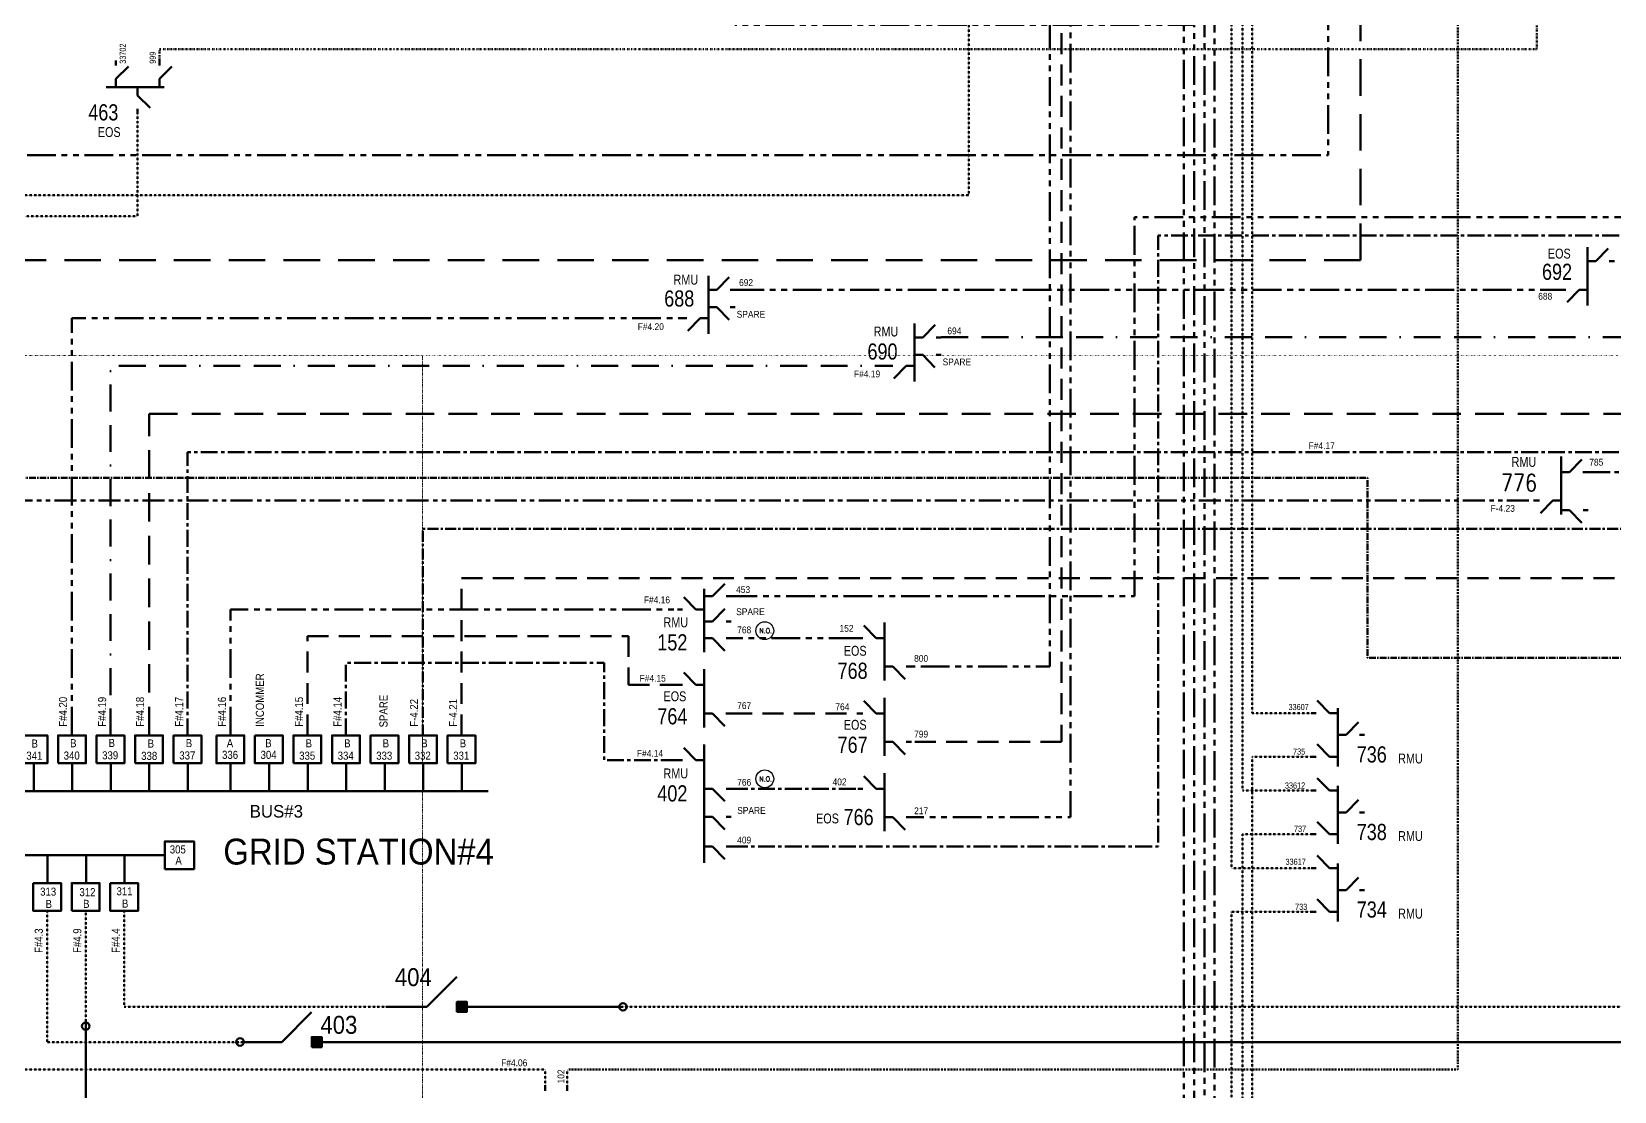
# Model space of a CAD drawing. Header units: metres. Extents: x 65984 to 144644, y -19036 to 23726.
# Drawn here: x 110698 to 111579, y 20111 to 20701 of the extents above; entities that cross this region are included whole.
import ezdxf
from ezdxf.enums import TextEntityAlignment as Align

# ---------------------------------------------------------------- set-up
doc = ezdxf.new("R2010")
doc.units = ezdxf.units.M
doc.header["$MEASUREMENT"] = 0
for name, pattern in [('( Border )', [1.75, 0.5, -0.25, 0.5, -0.25, 0, -0.25]), ('( Center )', [2, 1.25, -0.25, 0.25, -0.25]), ('( Phantom )', [2.5, 1.25, -0.25, 0.25, -0.25, 0.25, -0.25]), ('DGN Style 1', [0.6, 0, -0.6]), ('DGN Style 3', [0.013877, 0, -0.013877]), ('DGN Style 4', [1.6, 0.8, -0.4, 0, -0.4]), ('DGN Style 6', [1.9, 0.7, -0.4, 0, -0.4, 0, -0.4]), ('HIDDEN2', [2381.25, 1587.5, -793.75])]:
    doc.linetypes.add(name, pattern=pattern)
doc.layers.get('0').update_dxf_attribs({"color": 95, "lineweight": 40})
for name, color, linetype, lineweight in [('ABS', 7, 'Continuous', 40), ('ABS NUMBER', 112, 'Continuous', 30), ('d_eos', 111, 'Continuous', 40), ('d_eos no', 121, 'Continuous', 40), ('d_grid line', 7, 'DGN Style 1', 0), ('d_switch', 95, 'Continuous', 40), ('d_ug cable', 95, 'Continuous', 40), ('d_ug main line', 95, 'Continuous', 40), ('FDR  1  16', 234, 'Continuous', 40), ('GRID STATION  04', 7, 'Continuous', 40), ('Level 37', 7, 'Continuous', 0), ('O H MAIN FEEDER', 4, 'Continuous', 100), ('SW N O', 114, 'Continuous', 30)]:
    doc.layers.add(name, color=color, linetype=linetype, lineweight=lineweight)
doc.styles.add('NASKHF', font='naskhf.shx', dxfattribs={"height": 8})
doc.styles.add('Style-Arial', font='arial.ttf')
doc.styles.add('Style-ENGINEERING', font='ENGINEERING.shx')
doc.styles.add('Style-msdefault', font='msdefault.shx')
doc.styles.add('Style-STANDARD', font='STANDARD.shx')

# ---------------------------------------------------------------- blocks, each defined once
blk = doc.blocks.new('*U846')
at = {"layer": 'd_eos', "color": 7, "linetype": 'Continuous', "lineweight": 211, "ltscale": 0.638341}
for p, q in [((-12.95, 12.1), (-12.95, 14.93)), ((-12.95, 4.66), (-5.94, 11.45)), ((11.34, 12.1), (11.34, 14.92)), ((11.34, 4.66), (18.34, 11.45)), ((14.01, 0.01), (-18.32, 0.01)), ((-12.95, 0.01), (-12.95, 4.66)), ((-0.8, 0.01), (-0.8, -4.64)), ((11.34, 0.01), (11.34, 4.66)), ((-0.8, -4.64), (6.2, -11.44)), ((-0.8, -12.09), (-0.8, -14.91))]:
    blk.add_line(p, q, dxfattribs=at)
blk = doc.blocks.new('*U838')
at = {"layer": 'd_eos', "color": 7, "linetype": 'Continuous', "lineweight": 211, "ltscale": 0.638341}
for p, q in [((-4.65, 7.44), (-11.44, 14.45)), ((0, -16.16), (0, 16.17)), ((-12.09, 7.44), (-14.92, 7.44)), ((0, 7.44), (-4.65, 7.44)), ((0, -8.41), (4.65, -8.41)), ((4.65, -8.41), (11.45, -15.42)), ((12.09, -8.41), (14.92, -8.41))]:
    blk.add_line(p, q, dxfattribs=at)
blk = doc.blocks.new('*U677')
at = {"layer": 'd_eos', "color": 7, "linetype": 'Continuous', "lineweight": 211, "ltscale": 0.625574}
for p, q in [((8.43, 12.09), (8.43, 14.91)), ((8.43, 4.64), (15.43, 11.44)), ((8.43, 0), (8.43, 4.64)), ((16.17, -0.01), (-16.15, 0)), ((-7.43, -4.65), (-14.43, -11.45)), ((-7.43, 0), (-7.43, -4.65)), ((-7.43, -12.1), (-7.43, -14.92))]:
    blk.add_line(p, q, dxfattribs=at)
blk = doc.blocks.new('ABS2_1_1')
at = {"color": 0, "linetype": 'ByBlock', "lineweight": -2, "ltscale": 500}
for q in [(-29900, 43500), (0, 0)]:
    blk.add_line((0, 13600), q, dxfattribs=at)
at = {"color": 0, "linetype": 'ByBlock', "lineweight": -2, "ltscale": 500, "flags": 128}
for points in [[(5000, 43600), (-5000, 43600), (-5000, 53600), (5000, 53600)], [(3791, 49653), (3791, 49653), (3791, 49653)]]:
    blk.add_lwpolyline(points, close=True, dxfattribs=at)
at = {"color": 0, "linetype": 'ByBlock', "lineweight": -2, "ltscale": 500}
for points in [[(5000, 43600), (-5000, 43600), (5000, 53600), (-5000, 53600)], [(3791, 49653), (3791, 49653), (3791, 49653)]]:
    blk.add_solid(points, dxfattribs=at)
blk = doc.blocks.new('*U892')
at = {"layer": 'SW N O', "color": 3}
blk.add_circle((0, 0), 16.8, dxfattribs=at)
at = {"layer": 'SW N O', "color": 3, "style": 'Style-STANDARD'}
blk.add_text('N.O.', height=9.6, dxfattribs=at).set_placement((1.7, -0.2), align=Align.MIDDLE_CENTER)
blk = doc.blocks.new('*U987')
at = {"layer": 'd_eos', "color": 7, "linetype": 'Continuous', "lineweight": 211, "ltscale": 0.638341}
for p, q in [((-12.95, 12.1), (-12.95, 14.93)), ((-12.95, 4.66), (-5.94, 11.45)), ((11.34, 12.1), (11.34, 14.92)), ((11.34, 4.66), (18.34, 11.45)), ((14.01, 0.01), (-18.32, 0.01)), ((-12.95, 0.01), (-12.95, 4.66)), ((-0.8, 0.01), (-0.8, -4.64)), ((11.34, 0.01), (11.34, 4.66)), ((-0.8, -4.64), (6.2, -11.44)), ((-0.8, -12.09), (-0.8, -14.91))]:
    blk.add_line(p, q, dxfattribs=at)

msp = doc.modelspace()

# ---------------------------------------------------------------- linework, layer by layer
at = {"layer": 'd_eos', "color": 7, "linetype": 'Continuous', "lineweight": 211, "ltscale": 0.638341}
for p, q in [((111074.41, 20564.81), (111074.41, 20532.49)), ((111079.06, 20557.07), (111085.85, 20564.07)), ((111074.41, 20557.07), (111079.06, 20557.07)), ((111086.5, 20557.07), (111089.33, 20557.07)), ((111074.41, 20547.25), (111079.06, 20547.25)), ((111079.06, 20547.25), (111085.85, 20540.25)), ((111086.5, 20547.25), (111089.33, 20547.25)), ((111062.32, 20541.21), (111059.49, 20541.21)), ((111069.76, 20541.21), (111062.96, 20534.21)), ((111074.41, 20541.21), (111069.76, 20541.21)), ((111189.04, 20520.73), (111193.69, 20520.73)), ((111193.69, 20520.73), (111200.48, 20513.73)), ((111201.13, 20520.73), (111203.96, 20520.73)), ((111549.1, 20434.36), (111553.75, 20434.36)), ((111553.75, 20434.36), (111560.55, 20427.36)), ((111561.2, 20434.36), (111564.02, 20434.36)), ((111072.05, 20355.35), (111072.06, 20390.55)), ((111076.71, 20386.39), (111083.5, 20393.39)), ((111059.96, 20378.95), (111057.14, 20378.95)), ((111067.41, 20378.95), (111060.61, 20385.95)), ((111072.06, 20378.95), (111067.41, 20378.95)), ((111072.06, 20386.39), (111076.71, 20386.39)), ((111076.71, 20372.33), (111083.5, 20379.33)), ((111084.15, 20386.39), (111086.97, 20386.39)), ((111072.06, 20372.33), (111076.71, 20372.33)), ((111084.15, 20372.33), (111086.97, 20372.33)), ((111072.05, 20363.09), (111076.7, 20363.09)), ((111076.7, 20363.09), (111083.5, 20356.09)), ((111084.15, 20363.09), (111086.97, 20363.09)), ((111067.41, 20295.1), (111060.61, 20302.11)), ((111072.05, 20237.97), (111072.06, 20303.83)), ((111059.96, 20295.1), (111057.14, 20295.1)), ((111072.06, 20295.1), (111067.41, 20295.1)), ((111072.05, 20279.25), (111076.7, 20279.25)), ((111076.7, 20279.25), (111083.5, 20272.24)), ((111084.15, 20279.25), (111086.97, 20279.25)), ((111072.05, 20263.59), (111076.7, 20263.59)), ((111076.7, 20263.59), (111083.5, 20256.59)), ((111084.15, 20263.59), (111086.97, 20263.59)), ((111072.05, 20247.13), (111076.7, 20247.13)), ((111076.7, 20247.13), (111083.5, 20240.12)), ((111084.15, 20247.13), (111086.97, 20247.13)), ((110983.57, 20111.11), (110983.57, 20113.93)), ((110995.71, 20111.1), (110995.71, 20113.93))]:
    msp.add_line(p, q, dxfattribs=at)
at = {"layer": 'd_grid line', "color": 7, "linetype": 'DGN Style 1', "lineweight": 0, "flags": 128}
for points in [[(109925.31, 19920.47), (110915.27, 19920.47), (110915.27, 20520.47), (109925.31, 20520.47)], [(110915.27, 19920.47), (110915.27, 20520.47), (109925.31, 20520.47), (109925.31, 19920.47)], [(111905.22, 19920.47), (111905.22, 20520.47), (110915.27, 20520.47), (110915.27, 19920.47)]]:
    msp.add_lwpolyline(points, close=True, dxfattribs=at)
at = {"layer": 'd_ug cable', "color": 194, "linetype": 'HIDDEN2', "lineweight": 70, "ltscale": 0.012803}
msp.add_line((111437.42, 20573.56), (111437.33, 20746.26), dxfattribs=at)
at = {"layer": 'd_ug cable', "color": 94, "linetype": '( Phantom )', "lineweight": 140, "ltscale": 12.802868}
msp.add_line((111089.33, 20557.07), (111550.76, 20557.07), dxfattribs=at)
at = {"layer": 'd_ug cable', "color": 94, "linetype": 'DGN Style 3', "lineweight": 140}
msp.add_line((111026.81, 20157.83), (112099.04, 20157.83), dxfattribs=at)
at = {"layer": 'd_ug cable', "color": 36, "linetype": 'DGN Style 3', "lineweight": 140}
msp.add_line((110995.71, 20113.93), (110995.71, 20122.9), dxfattribs=at)
at = {"layer": 'd_ug cable', "color": 94, "linetype": 'DGN Style 3', "lineweight": 100, "flags": 128}
for points in [[(111354.4, 21574.49), (111376.97, 21574.49), (111376.97, 20321.36), (111409.82, 20321.36)], [(111287.95, 21474.83), (111371.58, 21474.83), (111371.58, 20278.18), (111409.82, 20278.18)], [(111339.72, 21404.49), (111365.5, 21404.49), (111365.5, 20235), (111411.23, 20235)], [(111409.82, 20297.07), (111376.97, 20297.07), (111376.97, 19846.45), (110756.6, 19846.45), (110756.6, 19891.52)], [(111409.82, 20253.89), (111371.58, 20253.89), (111371.58, 19870.8), (110812.27, 19870.8), (110812.27, 19891.52)], [(111409.82, 20210.72), (111365.5, 20210.72), (111365.5, 19878.96), (110867.53, 19878.96), (110867.53, 19891.52)]]:
    msp.add_lwpolyline(points, dxfattribs=at)
at = {"layer": 'd_ug cable', "color": 36, "linetype": 'DGN Style 4', "lineweight": 140, "flags": 128}
msp.add_lwpolyline([(111491.56, 21238.61), (111491.56, 20122.9), (110995.71, 20122.9)], dxfattribs=at)
at = {"layer": 'd_ug cable', "color": 251, "linetype": '( Phantom )', "lineweight": 106, "ltscale": 12.802868, "flags": 128}
msp.add_lwpolyline([(110537.94, 20308.92), (110537.94, 20631.89), (111419.28, 20631.89), (111419.28, 21156.65)], dxfattribs=at)
at = {"layer": 'd_ug cable', "color": 251, "linetype": '( Phantom )', "lineweight": 140, "ltscale": 12.802868, "flags": 128}
msp.add_lwpolyline([(110473.88, 19891.52), (110473.88, 19776.77), (111356.16, 19776.77), (111356.16, 20976.91), (111327.29, 20976.91)], dxfattribs=at)
at = {"layer": 'd_ug cable', "color": 234, "linetype": '( Phantom )', "lineweight": 140, "ltscale": 12.802868, "flags": 128}
for points in [[(111297.45, 20960.45), (111275.93, 20960.45), (111275.93, 20263.39), (111187.32, 20263.39)], [(110548.5, 19891.52), (110548.5, 19815.22), (111344.69, 19815.22), (111344.69, 20704.58), (111089.15, 20704.58), (111089.15, 20754.95)]]:
    msp.add_lwpolyline(points, dxfattribs=at)
at = {"layer": 'd_ug cable', "color": 1, "linetype": 'DGN Style 6', "lineweight": 140, "flags": 128}
msp.add_lwpolyline([(110768.74, 20684.74), (110768.74, 20691), (111535.58, 20691), (111535.58, 20926.09), (111578.12, 20926.09), (111578.12, 20914.64)], dxfattribs=at)
at = {"layer": 'd_ug cable', "color": 95, "linetype": '( Phantom )', "lineweight": 140, "ltscale": 12.802868, "flags": 128}
msp.add_lwpolyline([(110398.87, 19891.52), (110398.87, 19794.1), (111350.42, 19794.1), (111350.42, 20914.99), (111325.88, 20914.99)], dxfattribs=at)
at = {"layer": 'd_ug cable', "color": 94, "linetype": '( Phantom )', "lineweight": 140, "ltscale": 12.802868, "flags": 128}
for points in [[(111297.45, 20898.52), (111264.47, 20898.52), (111264.47, 20347.24), (111187.32, 20347.24)], [(110720.09, 20308.93), (110720.09, 20541.21), (111059.5, 20541.21)], [(111157.48, 20363.09), (111086.97, 20363.09)]]:
    msp.add_lwpolyline(points, dxfattribs=at)
at = {"layer": 'd_ug cable', "color": 3, "linetype": 'DGN Style 3', "lineweight": 140, "flags": 128}
msp.add_lwpolyline([(111219.39, 20864.92), (111219.39, 20609.77), (110580.82, 20609.77), (110580.82, 20308.92)], dxfattribs=at)
at = {"layer": 'd_ug cable', "color": 5, "linetype": '( Phantom )', "lineweight": 140, "ltscale": 12.802868, "flags": 128}
msp.add_lwpolyline([(110632.59, 19891.52), (110632.59, 19833.24), (111338.95, 19833.24), (111338.95, 20791.15), (111327.29, 20791.15)], dxfattribs=at)
at = {"layer": 'd_ug cable', "color": 1, "linetype": 'DGN Style 3', "lineweight": 140, "flags": 128}
msp.add_lwpolyline([(110602.26, 20308.92), (110602.26, 20598.02), (110756.6, 20598.02), (110756.6, 20654.9)], dxfattribs=at)
at = {"layer": 'd_ug cable', "color": 1, "linetype": '( Phantom )', "lineweight": 140, "ltscale": 12.802868, "flags": 128}
for points in [[(111085.56, 20386.39), (111311.52, 20386.39), (111311.52, 20597.43), (111826.88, 20597.43), (111826.88, 20614.74)], [(110808.25, 20308.92), (110808.25, 20378.95), (111057.14, 20378.95)]]:
    msp.add_lwpolyline(points, dxfattribs=at)
at = {"layer": 'd_ug cable', "color": 194, "linetype": 'HIDDEN2', "lineweight": 70, "ltscale": 0.012803}
msp.add_lwpolyline([(111437.42, 20573.56), (110623.71, 20573.56), (110623.71, 20308.92)], dxfattribs=at)
at = {"layer": 'd_ug cable', "color": 251, "linetype": 'HIDDEN2', "lineweight": 106, "ltscale": 0.01}
msp.add_lwpolyline([(110762.98, 20308.92), (110762.98, 20487.95), (111605.69, 20487.95)], dxfattribs=at)
at = {"layer": 'd_ug cable', "color": 36, "linetype": 'DGN Style 3', "lineweight": 140, "flags": 128}
msp.add_lwpolyline([(110983.57, 20113.93), (110983.57, 20122.9), (110620.52, 20122.9), (110620.52, 20211.24)], dxfattribs=at)
at = {"layer": 'd_ug cable', "color": 5, "linetype": 'DGN Style 3', "lineweight": 140, "flags": 128}
msp.add_lwpolyline([(110706.29, 20211.25), (110706.29, 20138.22), (110814.04, 20138.22)], dxfattribs=at)
at = {"layer": 'd_ug cable', "color": 98, "linetype": 'DGN Style 3', "lineweight": 140, "flags": 128}
msp.add_lwpolyline([(110727.73, 20147.06), (110727.73, 20211.25)], dxfattribs=at)
at = {"layer": 'd_ug cable', "color": 94, "linetype": 'DGN Style 3', "lineweight": 140, "flags": 128}
msp.add_lwpolyline([(110749.18, 20211.25), (110749.18, 20157.83), (110895.46, 20157.83)], dxfattribs=at)
at = {"layer": 'd_ug main line', "color": 194, "linetype": '( Border )', "lineweight": 140, "ltscale": 30}
msp.add_line((111203.96, 20530.55), (111678.9, 20530.55), dxfattribs=at)
at = {"layer": 'd_ug main line', "color": 234, "linetype": '( Phantom )', "lineweight": 158, "ltscale": 9.8}
msp.add_line((111563.99, 20455.52), (111846.25, 20455.52), dxfattribs=at)
at = {"layer": 'd_ug main line', "color": 9, "linetype": 'HIDDEN2', "lineweight": 158, "ltscale": 0.00735}
for points in [[(111198.99, 21330), (111270.89, 21330), (111270.89, 20305.31), (111187.32, 20305.31)], [(110936.9, 20308.92), (110936.9, 20396.39), (111805.31, 20396.39)], [(110851.13, 20308.92), (110851.13, 20364.26), (111029.82, 20364.26), (111029.82, 20337.03), (111057.14, 20337.03)], [(111086.97, 20321.17), (111157.48, 20321.17)]]:
    msp.add_lwpolyline(points, dxfattribs=at)
at = {"layer": 'd_ug main line', "color": 194, "linetype": '( Border )', "lineweight": 140, "ltscale": 30, "flags": 128}
msp.add_lwpolyline([(110741.54, 20308.92), (110741.54, 20514.69), (111175.12, 20514.69)], dxfattribs=at)
at = {"layer": 'd_ug main line', "color": 194, "linetype": '( Center )', "lineweight": 158, "ltscale": 2.938459, "flags": 128}
msp.add_lwpolyline([(110452.17, 20308.55), (110452.17, 20452.36), (111441.19, 20452.36), (111441.19, 20352.07), (112015.18, 20352.07)], dxfattribs=at)
at = {"layer": 'd_ug main line', "color": 234, "linetype": '( Phantom )', "lineweight": 158, "ltscale": 9.8, "flags": 128}
msp.add_lwpolyline([(110473.61, 20308.93), (110473.61, 20439.66), (111534.17, 20439.66)], dxfattribs=at)
at = {"layer": 'd_ug main line', "color": 5, "linetype": '( Center )', "lineweight": 140, "ltscale": 4.9, "flags": 128}
msp.add_lwpolyline([(110915.46, 20308.92), (110915.46, 20424.01), (111610.43, 20424.01)], dxfattribs=at)
at = {"layer": 'FDR  1  16', "color": 234, "linetype": '( Center )', "lineweight": 140, "ltscale": 7.500037, "flags": 128}
for points in [[(111086.97, 20247.13), (111324.79, 20247.13), (111324.79, 20587.2), (111907.43, 20587.2), (111907.43, 20614.74)], [(110872.57, 20308.92), (110872.57, 20349.32), (111016.38, 20349.32), (111016.38, 20295.1), (111057.14, 20295.1)], [(111086.97, 20279.25), (111157.48, 20279.25)]]:
    msp.add_lwpolyline(points, dxfattribs=at)
at = {"layer": 'FDR  1  16', "color": 3, "linetype": '( Center )', "lineweight": 140, "ltscale": 7.500037, "flags": 128}
msp.add_lwpolyline([(110784.42, 20308.92), (110784.42, 20466.55), (111701.49, 20466.55)], dxfattribs=at)
at = {"layer": 'GRID STATION  04', "color": 121, "linetype": 'Continuous', "lineweight": 140, "ltscale": 0.527974}
for p, q in [((110698.81, 20277.95), (110698.81, 20293.44)), ((110808.41, 20277.95), (110808.41, 20293.44)), ((110829.85, 20277.95), (110829.85, 20293.44)), ((110851.29, 20293.44), (110851.29, 20277.95)), ((110894.18, 20293.44), (110894.18, 20277.95))]:
    msp.add_line(p, q, dxfattribs=at)
at = {"layer": 'GRID STATION  04', "color": 94, "linetype": 'Continuous', "lineweight": 140, "ltscale": 0.527974}
for p, q in [((110720.25, 20293.44), (110720.25, 20277.95)), ((110749.34, 20226.73), (110749.34, 20242.22))]:
    msp.add_line(p, q, dxfattribs=at)
at = {"layer": 'GRID STATION  04', "color": 194, "linetype": 'Continuous', "lineweight": 140, "ltscale": 0.527974}
msp.add_line((110741.7, 20293.44), (110741.7, 20277.95), dxfattribs=at)
at = {"layer": 'GRID STATION  04', "color": 251, "linetype": 'Continuous', "lineweight": 140, "ltscale": 0.527974}
msp.add_line((110763.14, 20293.44), (110763.14, 20277.95), dxfattribs=at)
at = {"layer": 'GRID STATION  04', "color": 3, "linetype": 'Continuous', "lineweight": 140, "ltscale": 0.527974}
msp.add_line((110784.58, 20293.44), (110784.58, 20277.95), dxfattribs=at)
at = {"layer": 'GRID STATION  04', "color": 234, "linetype": 'Continuous', "lineweight": 140, "ltscale": 0.527974}
msp.add_line((110872.73, 20293.44), (110872.73, 20277.95), dxfattribs=at)
at = {"layer": 'GRID STATION  04', "color": 5, "linetype": 'Continuous', "lineweight": 140, "ltscale": 0.527974}
for p, q in [((110915.62, 20293.44), (110915.62, 20277.95)), ((110706.45, 20226.73), (110706.45, 20242.22))]:
    msp.add_line(p, q, dxfattribs=at)
at = {"layer": 'GRID STATION  04', "color": 9, "linetype": 'Continuous', "lineweight": 140, "ltscale": 0.527974}
msp.add_line((110937.06, 20293.44), (110937.06, 20277.95), dxfattribs=at)
at = {"layer": 'GRID STATION  04', "color": 121, "linetype": 'Continuous', "lineweight": 211, "ltscale": 0.527974}
for p, q in [((110951.73, 20277.95), (110683.98, 20277.95)), ((110771.96, 20242.22), (110547.87, 20242.22))]:
    msp.add_line(p, q, dxfattribs=at)
at = {"layer": 'GRID STATION  04', "color": 98, "linetype": 'Continuous', "lineweight": 140, "ltscale": 0.527974}
msp.add_line((110727.9, 20242.22), (110727.9, 20226.73), dxfattribs=at)
at = {"layer": 'GRID STATION  04', "color": 121, "linetype": 'Continuous', "lineweight": 80, "ltscale": 0.527974, "flags": 128}
for points in [[(110690.91, 20308.93), (110690.91, 20293.44), (110706.4, 20293.44), (110706.4, 20308.93)], [(110800.5, 20308.92), (110800.5, 20293.44), (110815.99, 20293.44), (110815.99, 20308.92)], [(110821.95, 20308.92), (110821.95, 20293.44), (110837.43, 20293.44), (110837.43, 20308.92)], [(110843.39, 20293.44), (110843.39, 20308.92), (110858.88, 20308.92), (110858.88, 20293.44)], [(110886.27, 20293.44), (110886.27, 20308.92), (110901.76, 20308.92), (110901.76, 20293.44)]]:
    msp.add_lwpolyline(points, close=True, dxfattribs=at)
at = {"layer": 'GRID STATION  04', "color": 94, "linetype": 'Continuous', "lineweight": 80, "ltscale": 0.527974, "flags": 128}
for points in [[(110712.35, 20293.44), (110712.35, 20308.93), (110727.84, 20308.93), (110727.84, 20293.44)], [(110741.43, 20226.73), (110741.43, 20211.25), (110756.92, 20211.25), (110756.92, 20226.73)]]:
    msp.add_lwpolyline(points, close=True, dxfattribs=at)
at = {"layer": 'GRID STATION  04', "color": 194, "linetype": 'Continuous', "lineweight": 80, "ltscale": 0.527974, "flags": 128}
msp.add_lwpolyline([(110733.79, 20293.44), (110733.79, 20308.92), (110749.28, 20308.92), (110749.28, 20293.44)], close=True, dxfattribs=at)
at = {"layer": 'GRID STATION  04', "color": 251, "linetype": 'Continuous', "lineweight": 80, "ltscale": 0.527974, "flags": 128}
msp.add_lwpolyline([(110755.24, 20293.44), (110755.24, 20308.92), (110770.72, 20308.92), (110770.72, 20293.44)], close=True, dxfattribs=at)
at = {"layer": 'GRID STATION  04', "color": 3, "linetype": 'Continuous', "lineweight": 80, "ltscale": 0.527974, "flags": 128}
msp.add_lwpolyline([(110776.68, 20293.44), (110776.68, 20308.92), (110792.17, 20308.92), (110792.17, 20293.44)], close=True, dxfattribs=at)
at = {"layer": 'GRID STATION  04', "color": 234, "linetype": 'Continuous', "lineweight": 80, "ltscale": 0.527974, "flags": 128}
msp.add_lwpolyline([(110864.83, 20293.44), (110864.83, 20308.92), (110880.32, 20308.92), (110880.32, 20293.44)], close=True, dxfattribs=at)
at = {"layer": 'GRID STATION  04', "color": 5, "linetype": 'Continuous', "lineweight": 80, "ltscale": 0.527974, "flags": 128}
for points in [[(110907.72, 20293.44), (110907.72, 20308.92), (110923.2, 20308.92), (110923.2, 20293.44)], [(110698.55, 20226.73), (110698.55, 20211.25), (110714.04, 20211.25), (110714.04, 20226.73)]]:
    msp.add_lwpolyline(points, close=True, dxfattribs=at)
at = {"layer": 'GRID STATION  04', "color": 9, "linetype": 'Continuous', "lineweight": 80, "ltscale": 0.527974, "flags": 128}
msp.add_lwpolyline([(110929.16, 20293.44), (110929.16, 20308.92), (110944.65, 20308.92), (110944.65, 20293.44)], close=True, dxfattribs=at)
at = {"layer": 'GRID STATION  04', "color": 121, "linetype": 'Continuous', "lineweight": 53, "ltscale": 0.482743, "flags": 128}
msp.add_lwpolyline([(110771.73, 20234.48), (110771.73, 20249.96), (110788.01, 20249.96), (110788.01, 20234.48)], close=True, dxfattribs=at)
at = {"layer": 'GRID STATION  04', "color": 98, "linetype": 'Continuous', "lineweight": 80, "ltscale": 0.527974, "flags": 128}
msp.add_lwpolyline([(110719.99, 20211.25), (110719.99, 20226.73), (110735.48, 20226.73), (110735.48, 20211.25)], close=True, dxfattribs=at)
at = {"layer": 'O H MAIN FEEDER', "color": 94, "lineweight": 211, "ltscale": 0.498271}
for p, q in [((110894.85, 20157.83), (110910.8, 20157.83)), ((110936.63, 20157.83), (111026.81, 20157.83))]:
    msp.add_line(p, q, dxfattribs=at)
at = {"layer": 'O H MAIN FEEDER', "color": 5, "lineweight": 211, "ltscale": 0.498271}
msp.add_line((110814.03, 20138.22), (110829.99, 20138.22), dxfattribs=at)
at = {"layer": 'O H MAIN FEEDER', "color": 5, "lineweight": 211, "ltscale": 0.498271, "flags": 128}
msp.add_lwpolyline([(110856.61, 20138.22), (111962.52, 20138.22), (111962.52, 20846.92)], dxfattribs=at)
at = {"layer": 'O H MAIN FEEDER', "color": 98, "lineweight": 211, "ltscale": 0.00735, "flags": 128}
msp.add_lwpolyline([(110744.29, 20075.27), (110727.73, 20075.27), (110727.73, 20147.06)], dxfattribs=at)
at = {"layer": 'O H MAIN FEEDER', "color": 94, "lineweight": 211, "ltscale": 0.498271}
msp.add_circle((111026.81, 20157.83), 2.09, dxfattribs=at)
at = {"layer": 'O H MAIN FEEDER', "color": 98, "lineweight": 211, "ltscale": 0.498271}
msp.add_circle((110727.73, 20147.06), 2.09, dxfattribs=at)
at = {"layer": 'O H MAIN FEEDER', "color": 5, "lineweight": 211, "ltscale": 0.498271}
msp.add_circle((110813.64, 20138.29), 2.09, dxfattribs=at)

# ---------------------------------------------------------------- block references
at = {"layer": 'ABS', "color": 7, "linetype": 'Continuous', "lineweight": 211, "ltscale": 0.829472, "xscale": 0.000555747191877611, "yscale": 0.000555747191877611, "zscale": 0.0003680335276451397, "rotation": 269.9999999999997}
for p in [(110910.12, 20157.83), (110829.3, 20138.22)]:
    msp.add_blockref('ABS2_1_1', p, dxfattribs=at)
at = {"layer": 'd_eos', "color": 7, "linetype": 'Continuous', "lineweight": 211, "ltscale": 0.638341}
for name, p in [('*U846', (110757.4, 20669.82)), ('*U838', (111172.4, 20355.65)), ('*U838', (111072.05, 20329.58)), ('*U838', (111172.4, 20313.73)), ('*U838', (111172.4, 20271.8))]:
    msp.add_blockref(name, p, dxfattribs=at)
at = {"layer": 'd_eos', "color": 7, "linetype": 'Continuous', "lineweight": 211, "ltscale": 0.638341, "extrusion": (0, 0, -1)}
for name, p, rotation in [('*U838', (-111563.73, 20564.51), 180), ('*U838', (-111189.04, 20522.13), 180), ('*U677', (-111549.07, 20448.09), 270)]:
    msp.add_blockref(name, p, dxfattribs=dict(at, rotation=rotation))
at = {"layer": 'd_eos', "color": 7, "linetype": 'Continuous', "lineweight": 211, "ltscale": 0.638341, "rotation": 89.99999999999635}
for p in [(111424.75, 20310.02), (111424.75, 20266.84), (111424.75, 20223.66)]:
    msp.add_blockref('*U987', p, dxfattribs=at)
at = {"layer": 'SW N O', "color": 3, "xscale": 0.2950694635422144, "yscale": 0.2950694635422144, "zscale": 0.2950694635422144}
for p in [(111105.73, 20367.24), (111105.73, 20284.75)]:
    msp.add_blockref('*U892', p, dxfattribs=at)

# ---------------------------------------------------------------- texts
at = {"layer": 'ABS NUMBER', "color": 7, "lineweight": 140, "style": 'Style-Arial', "width": 0.88}
for s, p in [('404', (110899.84, 20179.35)), ('403', (110858.41, 20152.81))]:
    msp.add_text(s, height=10, dxfattribs=at).set_placement(p, align=Align.TOP_LEFT)
at = {"layer": 'd_eos no', "color": 7, "linetype": 'Continuous', "lineweight": 140, "style": 'Style-msdefault', "width": 0.833333}
for s, p in [('463', (110729.16, 20660.3)), ('692', (111538.37, 20571.53)), ('688', (111049.76, 20556.67)), ('690', (111162.89, 20527.16)), ('152', (111045.91, 20365.26)), ('768', (111146.25, 20349.41)), ('764', (111045.91, 20324.09)), ('767', (111146.25, 20308.23)), ('736', (111435.24, 20302.86)), ('402', (111045.91, 20281.16)), ('766', (111149.6, 20267.99)), ('738', (111435.24, 20259.68)), ('734', (111435.24, 20216.5))]:
    msp.add_text(s, height=9, dxfattribs=at).set_placement(p, align=Align.TOP_LEFT)
at = {"layer": 'd_eos no', "color": 7, "linetype": 'Continuous', "lineweight": 53, "style": 'Style-msdefault', "width": 0.818182}
for s, p in [('EOS', (110734.45, 20647.57)), ('EOS', (111541.65, 20579.91)), ('RMU', (111054.94, 20565.4)), ('RMU', (111166.33, 20536.53)), ('RMU', (111521.44, 20463.94)), ('RMU', (111049.35, 20374.64)), ('EOS', (111149.7, 20358.78)), ('EOS', (111049.35, 20333.46)), ('EOS', (111149.7, 20317.6)), ('RMU', (111458.31, 20298.83)), ('RMU', (111049.35, 20290.53)), ('EOS', (111134.28, 20265.44)), ('RMU', (111458.31, 20255.65)), ('RMU', (111458.31, 20212.47))]:
    msp.add_text(s, height=5.5, dxfattribs=at).set_placement(p, align=Align.TOP_LEFT)
at = {"layer": 'd_eos no', "color": 7, "linetype": 'Continuous', "lineweight": 140, "style": 'Style-STANDARD', "width": 0.909091}
msp.add_text('776', height=9.389, dxfattribs=at).set_placement((111525.59, 20449.59), align=Align.MIDDLE_CENTER)
at = {"layer": 'd_switch', "color": 1, "linetype": 'Continuous', "lineweight": 30, "style": 'Style-ENGINEERING', "width": 0.857143}
for s, p in [('33702', (110746.65, 20682.84)), ('999', (110763.31, 20682.84))]:
    msp.add_text(s, height=3.43, rotation=90, dxfattribs=at).set_placement(p, align=Align.TOP_LEFT)
at = {"layer": 'd_switch', "color": 94, "linetype": 'Continuous', "lineweight": 30, "style": 'Style-ENGINEERING', "width": 0.921053}
for s, p in [('692', (111091.41, 20562.94)), ('688', (111536.27, 20555.31)), ('SPARE', (111090.1, 20545.28)), ('F#4.20', (111035, 20538.4)), ('SPARE', (111204.73, 20518.76))]:
    msp.add_text(s, height=3.8, dxfattribs=at).set_placement(p, align=Align.TOP_LEFT)
at = {"layer": 'd_switch', "color": 194, "linetype": 'Continuous', "lineweight": 30, "style": 'Style-ENGINEERING', "width": 0.921053}
for s, p in [('694', (111207.36, 20536.04)), ('F#4.19', (111155.4, 20512.08)), ('F#4.16', (111038.42, 20386.29)), ('768', (111090.38, 20369.57)), ('152', (111147.33, 20370.44)), ('800', (111188.86, 20353.71)), ('F#4.15', (111036.08, 20342.64)), ('767', (111090.38, 20327.41)), ('764', (111145, 20326.78)), ('799', (111188.86, 20311.56)), ('F#4.14', (111034.55, 20300.81)), ('766', (111090.38, 20284.71)), ('402', (111143.46, 20284.96)), ('SPARE', (111090.37, 20269.05)), ('217', (111188.86, 20268.85)), ('409', (111090.37, 20252.58))]:
    msp.add_text(s, height=3.8, dxfattribs=at).set_placement(p, align=Align.TOP_LEFT)
at = {"layer": 'd_switch', "color": 3, "linetype": 'Continuous', "lineweight": 30, "style": 'Style-ENGINEERING', "width": 0.921053}
msp.add_text('F#4.17', height=3.8, dxfattribs=at).set_placement((111408.44, 20472.11), align=Align.TOP_LEFT)
at = {"layer": 'd_switch', "color": 2, "linetype": 'Continuous', "lineweight": 30, "style": 'Style-ENGINEERING', "width": 0.921053}
msp.add_text('785', height=3.8, dxfattribs=at).set_placement((111564.68, 20462.93), align=Align.TOP_LEFT)
at = {"layer": 'd_switch', "color": 234, "linetype": 'Continuous', "lineweight": 30, "style": 'Style-ENGINEERING', "width": 0.921053}
msp.add_text('F-4.23', height=3.8, dxfattribs=at).set_placement((111509.76, 20437.22), align=Align.TOP_LEFT)
at = {"layer": 'd_switch', "color": 194, "linetype": 'Continuous', "lineweight": 30, "style": 'Style-ENGINEERING', "width": 0.921053}
for s, p in [('453', (111097.59, 20392.01)), ('SPARE', (111105.69, 20379.68))]:
    msp.add_text(s, height=3.8, dxfattribs=at).set_placement(p, align=Align.TOP_RIGHT)
at = {"layer": 'd_switch', "color": 1, "linetype": 'Continuous', "lineweight": 30, "style": 'Style-ENGINEERING', "width": 0.857143}
for s, p in [('33607', (111397.27, 20326.45)), ('735', (111399.79, 20301.64)), ('33612', (111395.26, 20282.76)), ('737', (111400.3, 20258.66)), ('33617', (111395.61, 20240.32)), ('733', (111400.92, 20215.21))]:
    msp.add_text(s, height=3.43, dxfattribs=at).set_placement(p, align=Align.TOP_LEFT)
at = {"layer": 'd_switch', "color": 36, "linetype": 'Continuous', "lineweight": 30, "style": 'Style-ENGINEERING', "width": 0.921053}
msp.add_text('F#4.06', height=3.8, dxfattribs=at).set_placement((110958.98, 20128.57), align=Align.TOP_LEFT)
msp.add_text('102', height=3.8, rotation=90, dxfattribs=at).set_placement((110990.36, 20115.18), align=Align.TOP_LEFT)
at = {"layer": 'GRID STATION  04', "color": 121, "linetype": 'Continuous', "lineweight": 70, "style": 'Style-msdefault', "width": 0.888889}
for s, p in [('INCOMMER', (110822.42, 20313.75)), ('SPARE', (110891.23, 20313.4))]:
    msp.add_text(s, height=4.5, rotation=90, dxfattribs=at).set_placement(p, align=Align.TOP_LEFT)
at = {"layer": 'GRID STATION  04', "color": 94, "linetype": 'Continuous', "lineweight": 70, "style": 'Style-msdefault', "width": 0.888889}
for s, p in [('F#4.20', (110712.85, 20313.75)), ('F#4.4', (110742.23, 20187.83))]:
    msp.add_text(s, height=4.5, rotation=90, dxfattribs=at).set_placement(p, align=Align.TOP_LEFT)
at = {"layer": 'GRID STATION  04', "color": 194, "linetype": 'Continuous', "lineweight": 70, "style": 'Style-msdefault', "width": 0.888889}
msp.add_text('F#4.19', height=4.5, rotation=90, dxfattribs=at).set_placement((110734.59, 20313.75), align=Align.TOP_LEFT)
at = {"layer": 'GRID STATION  04', "color": 251, "linetype": 'Continuous', "lineweight": 70, "style": 'Style-msdefault', "width": 0.888889}
msp.add_text('F#4.18', height=4.5, rotation=90, dxfattribs=at).set_placement((110755.73, 20313.75), align=Align.TOP_LEFT)
at = {"layer": 'GRID STATION  04', "color": 3, "linetype": 'Continuous', "lineweight": 70, "style": 'Style-msdefault', "width": 0.888889}
for s, p in [('F#4.17', (110777.48, 20313.75)), ('F#4.16', (110801.3, 20313.75)), ('F#4.15', (110844.19, 20313.75)), ('F#4.14', (110865.63, 20313.75))]:
    msp.add_text(s, height=4.5, rotation=90, dxfattribs=at).set_placement(p, align=Align.TOP_LEFT)
at = {"layer": 'GRID STATION  04', "color": 5, "linetype": 'Continuous', "lineweight": 70, "style": 'Style-msdefault', "width": 0.888889}
for s, p in [('F-4.22', (110908.21, 20313.75)), ('F#4.3', (110699.35, 20187.83))]:
    msp.add_text(s, height=4.5, rotation=90, dxfattribs=at).set_placement(p, align=Align.TOP_LEFT)
at = {"layer": 'GRID STATION  04', "color": 9, "linetype": 'Continuous', "lineweight": 70, "style": 'Style-msdefault', "width": 0.888889}
msp.add_text('F-4.21', height=4.5, rotation=90, dxfattribs=at).set_placement((110929.96, 20313.75), align=Align.TOP_LEFT)
at = {"layer": 'GRID STATION  04', "color": 121, "linetype": 'Continuous', "lineweight": 80, "style": 'Style-msdefault', "width": 0.888889}
for s, p in [('341', (110694.65, 20299.9)), ('B', (110697.59, 20306.66)), ('336', (110803.62, 20300.37)), ('A', (110806.24, 20306.87)), ('304', (110825.07, 20300.37)), ('B', (110827.68, 20306.87)), ('335', (110846.55, 20299.92)), ('B', (110850.15, 20306.78)), ('333', (110889.44, 20299.92)), ('B', (110893.03, 20306.78)), ('305', (110774.52, 20247.72)), ('A', (110777.66, 20241.48))]:
    msp.add_text(s, height=4.5, dxfattribs=at).set_placement(p, align=Align.TOP_LEFT)
at = {"layer": 'GRID STATION  04', "color": 94, "linetype": 'Continuous', "lineweight": 80, "style": 'Style-msdefault', "width": 0.888889}
for s, p in [('340', (110715.46, 20299.98)), ('B', (110719.05, 20306.85)), ('311', (110744.88, 20224.43)), ('B', (110747.9, 20217.57))]:
    msp.add_text(s, height=4.5, dxfattribs=at).set_placement(p, align=Align.TOP_LEFT)
at = {"layer": 'GRID STATION  04', "color": 194, "linetype": 'Continuous', "lineweight": 80, "style": 'Style-msdefault', "width": 0.888889}
for s, p in [('339', (110736.88, 20300.11)), ('B', (110740.48, 20306.98))]:
    msp.add_text(s, height=4.5, dxfattribs=at).set_placement(p, align=Align.TOP_LEFT)
at = {"layer": 'GRID STATION  04', "color": 251, "linetype": 'Continuous', "lineweight": 80, "style": 'Style-msdefault', "width": 0.888889}
for s, p in [('338', (110758.61, 20299.8)), ('B', (110762.21, 20306.66))]:
    msp.add_text(s, height=4.5, dxfattribs=at).set_placement(p, align=Align.TOP_LEFT)
at = {"layer": 'GRID STATION  04', "color": 3, "linetype": 'Continuous', "lineweight": 80, "style": 'Style-msdefault', "width": 0.888889}
for s, p in [('337', (110779.82, 20300.04)), ('B', (110783.42, 20306.9))]:
    msp.add_text(s, height=4.5, dxfattribs=at).set_placement(p, align=Align.TOP_LEFT)
at = {"layer": 'GRID STATION  04', "color": 234, "linetype": 'Continuous', "lineweight": 80, "style": 'Style-msdefault', "width": 0.888889}
for s, p in [('334', (110867.99, 20299.92)), ('B', (110871.59, 20306.78))]:
    msp.add_text(s, height=4.5, dxfattribs=at).set_placement(p, align=Align.TOP_LEFT)
at = {"layer": 'GRID STATION  04', "color": 5, "linetype": 'Continuous', "lineweight": 80, "style": 'Style-msdefault', "width": 0.888889}
for s, p in [('332', (110910.88, 20299.92)), ('B', (110914.47, 20306.78)), ('313', (110702.36, 20224.22)), ('B', (110705.38, 20217.35))]:
    msp.add_text(s, height=4.5, dxfattribs=at).set_placement(p, align=Align.TOP_LEFT)
at = {"layer": 'GRID STATION  04', "color": 9, "linetype": 'Continuous', "lineweight": 80, "style": 'Style-msdefault', "width": 0.888889}
for s, p in [('331', (110932.32, 20299.92)), ('B', (110935.92, 20306.78))]:
    msp.add_text(s, height=4.5, dxfattribs=at).set_placement(p, align=Align.TOP_LEFT)
at = {"layer": 'GRID STATION  04', "color": 121, "linetype": 'Continuous', "lineweight": 100, "style": 'Style-msdefault'}
msp.add_text('BUS#3', height=7, dxfattribs=at).set_placement((110819.02, 20270.2), align=Align.TOP_LEFT)
at = {"layer": 'GRID STATION  04', "color": 98, "linetype": 'Continuous', "lineweight": 80, "style": 'Style-msdefault', "width": 0.888889}
for s, p in [('312', (110724.23, 20223.92)), ('B', (110726.27, 20217.41))]:
    msp.add_text(s, height=4.5, dxfattribs=at).set_placement(p, align=Align.TOP_LEFT)
at = {"layer": 'GRID STATION  04', "color": 98, "linetype": 'Continuous', "lineweight": 70, "style": 'Style-msdefault', "width": 0.888889}
msp.add_text('F#4.9', height=4.5, rotation=90, dxfattribs=at).set_placement((110720.79, 20187.83), align=Align.TOP_LEFT)
at = {"layer": 'Level 37', "color": 7, "linetype": 'Continuous', "lineweight": 70, "insert": (110804.32, 20251.47), "char_height": 14.4214, "attachment_point": 1, "style": 'NASKHF'}
msp.add_mtext('\\Fmsdefault;\\H1x;\\W0.95;GRID STATION#4', dxfattribs=at)

doc.saveas('drawing.dxf')
